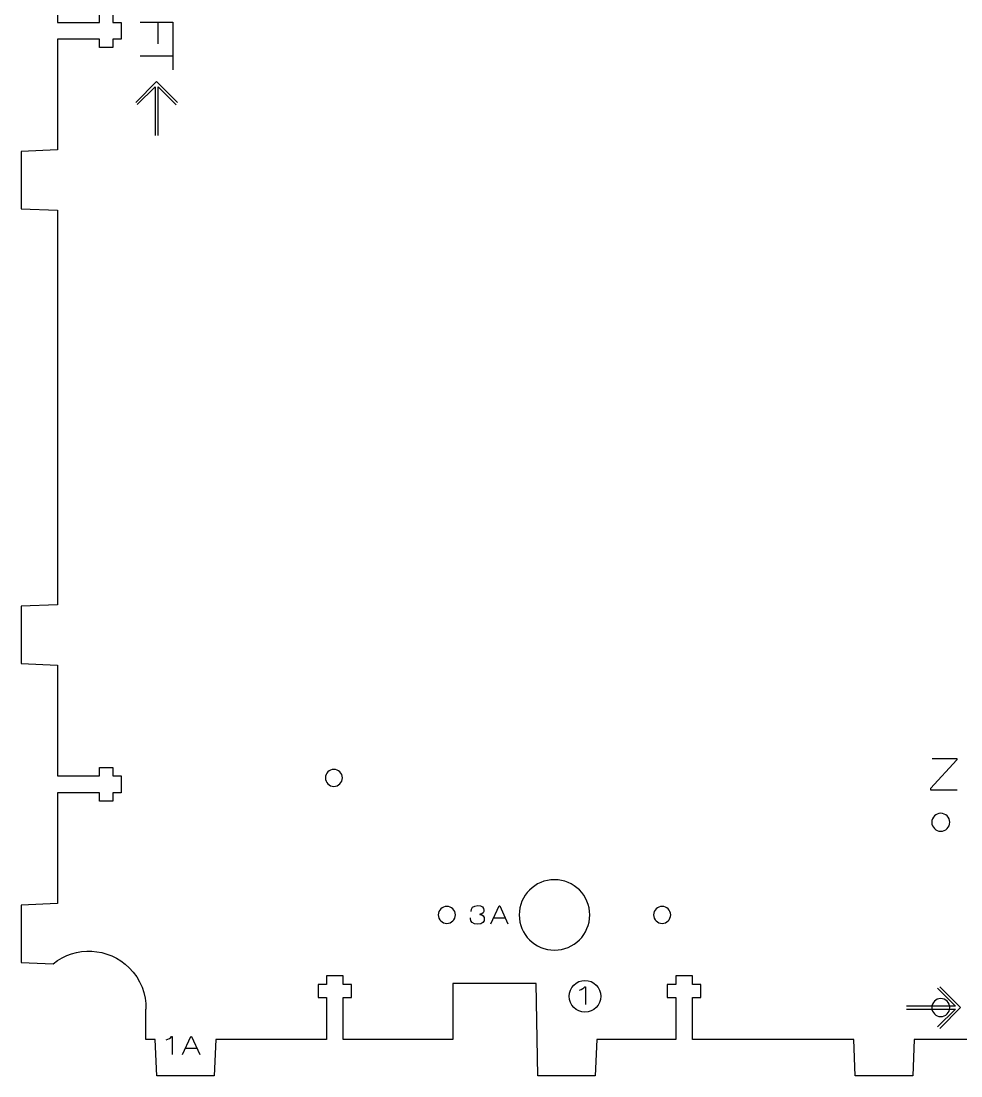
# Model space of a CAD drawing. Header units: millimetres. Extents: x -1166 to -93, y -857 to -63.
# Drawn here: x -1166.3 to -1009.2, y -807.4 to -630.9 of the extents above; entities that cross this region are included whole.
import ezdxf

# ---------------------------------------------------------------- set-up
doc = ezdxf.new("R2010")
doc.units = ezdxf.units.MM
doc.layers.add('CUTS', color=1, linetype='Continuous', true_color=0xff0000)
doc.layers.add('TEXT', color=5, linetype='Continuous', true_color=0x0000ff)

msp = doc.modelspace()

# ---------------------------------------------------------------- linework, layer by layer
at = {"layer": 'CUTS', "color": 1, "lineweight": 25, "true_color": 0xff0000}
for p, q in [((-1115.29, -792.05), (-1116.69, -792.05)), ((-1116.69, -792.05), (-1116.69, -794.25)), ((-1112.49, -790.61), (-1115.29, -790.61)), ((-1115.29, -790.61), (-1115.29, -792.05)), ((-1112.49, -792.05), (-1112.49, -790.61)), ((-1111.09, -792.05), (-1112.49, -792.05)), ((-1111.09, -794.25), (-1111.09, -792.05)), ((-1080.25, -791.87), (-1094.15, -791.87)), ((-1094.15, -791.87), (-1094.15, -801.27)), ((-1079.95, -807.36), (-1080.25, -791.87)), ((-1056.9, -792.05), (-1058.3, -792.05)), ((-1058.3, -792.05), (-1058.3, -794.25)), ((-1054.1, -790.61), (-1056.9, -790.61)), ((-1056.9, -790.61), (-1056.9, -792.05)), ((-1054.1, -792.05), (-1054.1, -790.61)), ((-1052.7, -792.05), (-1054.1, -792.05)), ((-1052.7, -794.25), (-1052.7, -792.05)), ((-1116.69, -794.25), (-1115.29, -794.25)), ((-1115.29, -794.25), (-1115.29, -801.27)), ((-1112.49, -801.27), (-1112.49, -794.25)), ((-1112.49, -794.25), (-1111.09, -794.25)), ((-1058.3, -794.25), (-1056.9, -794.25)), ((-1056.9, -794.25), (-1056.9, -801.27)), ((-1054.1, -801.27), (-1054.1, -794.25)), ((-1054.1, -794.25), (-1052.7, -794.25)), ((-1145.47, -801.27), (-1145.47, -796.2)), ((-1143.91, -801.27), (-1145.47, -801.27)), ((-1143.66, -807.36), (-1143.91, -801.27)), ((-1133.81, -801.27), (-1134.06, -807.36)), ((-1115.29, -801.27), (-1133.81, -801.27)), ((-1094.15, -801.27), (-1112.49, -801.27)), ((-1070.1, -801.27), (-1070.35, -807.36)), ((-1056.9, -801.27), (-1070.1, -801.27)), ((-1027.12, -801.27), (-1054.1, -801.27)), ((-1026.87, -807.36), (-1027.12, -801.27)), ((-1017.02, -801.27), (-1017.27, -807.36)), ((-977.12, -801.27), (-1017.02, -801.27)), ((-1134.06, -807.36), (-1143.66, -807.36)), ((-1070.35, -807.36), (-1079.95, -807.36)), ((-1017.27, -807.36), (-1026.87, -807.36))]:
    msp.add_line(p, q, dxfattribs=at)
for points in [[(-1160.25, -612.53), (-1160.25, -631.1), (-1153.23, -631.1), (-1153.23, -629.7)], [(-1151.03, -629.7), (-1151.03, -631.1), (-1149.59, -631.1), (-1149.59, -633.9), (-1151.03, -633.9), (-1151.03, -635.3), (-1153.23, -635.3), (-1153.23, -633.9), (-1160.25, -633.9), (-1160.25, -652.43), (-1166.34, -652.68), (-1166.34, -662.28), (-1160.25, -662.53), (-1160.25, -728.52), (-1166.34, -728.77), (-1166.34, -738.37), (-1160.25, -738.62), (-1160.25, -757.17), (-1153.23, -757.17), (-1153.23, -755.77), (-1151.03, -755.77), (-1151.03, -757.17), (-1149.59, -757.17), (-1149.59, -759.97), (-1151.03, -759.97), (-1151.03, -761.37), (-1153.23, -761.37), (-1153.23, -759.97), (-1160.25, -759.97), (-1160.25, -778.53), (-1166.34, -778.78), (-1166.34, -788.37), (-1160.97, -788.59)]]:
    msp.add_lwpolyline(points, dxfattribs=at)
for points in [[(-1114.04, -756.07), (-1114.83, -756.07), (-1115.47, -756.7), (-1115.47, -757.49)], [(-1112.62, -757.49), (-1112.62, -756.7), (-1113.26, -756.07), (-1114.04, -756.07)], [(-1115.47, -757.49), (-1115.47, -758.28), (-1114.83, -758.92), (-1114.04, -758.92)], [(-1114.04, -758.92), (-1113.26, -758.92), (-1112.62, -758.28), (-1112.62, -757.49)], [(-1012.58, -763.42), (-1013.41, -763.42), (-1014.08, -764.1), (-1014.08, -764.92)], [(-1011.08, -764.92), (-1011.08, -764.1), (-1011.75, -763.42), (-1012.58, -763.42)], [(-1014.08, -764.92), (-1014.08, -765.75), (-1013.41, -766.42), (-1012.58, -766.42)], [(-1012.58, -766.42), (-1011.75, -766.42), (-1011.08, -765.75), (-1011.08, -764.92)], [(-1077.17, -774.53), (-1080.43, -774.53), (-1083.07, -777.17), (-1083.07, -780.43)], [(-1071.27, -780.43), (-1071.27, -777.17), (-1073.91, -774.52), (-1077.17, -774.53)], [(-1095.17, -779), (-1095.95, -779), (-1096.59, -779.64), (-1096.59, -780.42)], [(-1093.74, -780.42), (-1093.74, -779.64), (-1094.38, -779), (-1095.17, -779)], [(-1059.17, -779), (-1059.95, -779), (-1060.59, -779.64), (-1060.59, -780.42)], [(-1057.74, -780.42), (-1057.74, -779.64), (-1058.38, -779), (-1059.17, -779)], [(-1096.59, -780.42), (-1096.59, -781.21), (-1095.95, -781.85), (-1095.17, -781.85)], [(-1095.17, -781.85), (-1094.38, -781.85), (-1093.74, -781.21), (-1093.74, -780.42)], [(-1083.07, -780.43), (-1083.07, -783.68), (-1080.43, -786.32), (-1077.17, -786.32)], [(-1077.17, -786.32), (-1073.91, -786.32), (-1071.27, -783.68), (-1071.27, -780.43)], [(-1060.59, -780.42), (-1060.59, -781.21), (-1059.95, -781.85), (-1059.17, -781.85)], [(-1059.17, -781.85), (-1058.38, -781.85), (-1057.74, -781.21), (-1057.74, -780.42)], [(-1160.97, -788.59), (-1157.23, -785.57), (-1151.73, -785.79), (-1148.25, -789.27)], [(-1148.25, -789.27), (-1146.34, -791.18), (-1145.42, -793.7), (-1145.47, -796.2)], [(-1012.58, -794.42), (-1013.41, -794.42), (-1014.08, -795.1), (-1014.08, -795.92)], [(-1011.08, -795.92), (-1011.08, -795.1), (-1011.75, -794.42), (-1012.58, -794.42)], [(-1014.08, -795.92), (-1014.08, -796.75), (-1013.41, -797.43), (-1012.58, -797.43)], [(-1012.58, -797.43), (-1011.75, -797.43), (-1011.08, -796.75), (-1011.08, -795.92)]]:
    msp.add_open_spline(points, degree=3, dxfattribs=at)
at = {"layer": 'TEXT', "color": 5, "lineweight": 25, "true_color": 0x0000ff}
for points in [[(-1146.41, -631.09), (-1140.96, -631.09), (-1140.96, -634.91)], [(-1143.49, -631.09), (-1143.49, -634.69)], [(-1140.96, -634.31), (-1140.96, -639.01)], [(-1146.41, -636.68), (-1140.96, -636.68)], [(-1147.16, -644.49), (-1143.68, -641.01), (-1140.21, -644.49)], [(-1146.92, -644.86), (-1143.93, -641.87), (-1143.93, -650.05)], [(-1143.43, -650.05), (-1143.43, -641.87), (-1140.43, -644.87)], [(-1014.04, -754.28), (-1009.9, -754.28), (-1009.9, -754.45), (-1014.28, -759.28), (-1014.28, -759.49), (-1009.82, -759.49)], [(-1087.82, -781.93), (-1086.43, -778.91), (-1086.32, -778.91), (-1084.94, -781.93)], [(-1089.67, -780.32), (-1089.67, -780.33)], [(-1085.39, -780.94), (-1087.37, -780.94)], [(-1072.08, -792.44), (-1071.97, -792.44), (-1071.97, -795.42)], [(-1013.13, -792.68), (-1010.14, -795.67), (-1018.32, -795.67)], [(-1012.76, -792.45), (-1009.28, -795.92), (-1012.76, -799.4)], [(-1018.32, -796.17), (-1010.14, -796.17), (-1013.14, -799.17)], [(-1141.17, -800.77), (-1141.06, -800.77), (-1141.06, -803.75)], [(-1139.33, -803.77), (-1137.94, -800.75), (-1137.83, -800.75), (-1136.45, -803.77)], [(-1136.91, -802.77), (-1138.88, -802.77)]]:
    msp.add_lwpolyline(points, dxfattribs=at)
for points in [[(-1091.11, -779.87), (-1091.08, -779.25), (-1090.82, -778.87), (-1089.98, -778.87)], [(-1089.98, -778.87), (-1089.27, -778.87), (-1088.96, -779.19), (-1088.96, -779.65)], [(-1088.96, -779.65), (-1088.96, -779.94), (-1089.13, -780.26), (-1089.67, -780.32)], [(-1091.2, -781), (-1091.2, -780.97), (-1091.19, -780.94), (-1091.19, -780.91)], [(-1090.05, -781.98), (-1090.83, -781.98), (-1091.2, -781.59), (-1091.2, -781)], [(-1088.9, -781.12), (-1088.9, -781.45), (-1089.11, -781.98), (-1090.05, -781.98)], [(-1089.67, -780.33), (-1089.09, -780.39), (-1088.9, -780.72), (-1088.9, -781.12)], [(-1074.72, -794.03), (-1074.72, -792.56), (-1073.53, -791.37), (-1072.07, -791.37)], [(-1072.07, -791.37), (-1070.6, -791.37), (-1069.41, -792.56), (-1069.41, -794.03)], [(-1072.07, -796.69), (-1073.53, -796.69), (-1074.72, -795.5), (-1074.72, -794.03)], [(-1073.01, -793), (-1072.56, -792.89), (-1072.25, -792.65), (-1072.08, -792.44)], [(-1069.41, -794.03), (-1069.41, -795.5), (-1070.6, -796.69), (-1072.07, -796.69)], [(-1142.11, -801.33), (-1141.65, -801.22), (-1141.34, -800.98), (-1141.17, -800.77)]]:
    msp.add_open_spline(points, degree=3, dxfattribs=at)

doc.saveas('drawing.dxf')
